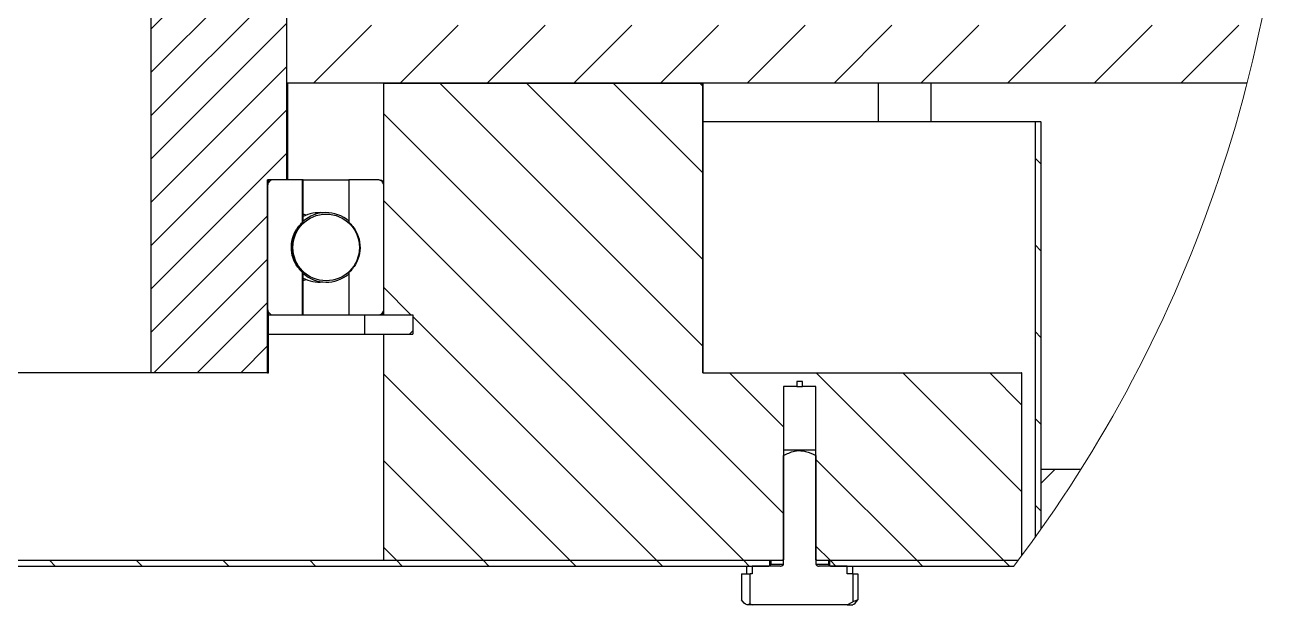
# Model space of a CAD drawing. Header units: millimetres. Extents: x -48 to 1187, y 2 to 839.
# Drawn here: x 634.7 to 700.2, y 359.9 to 389.9 of the extents above; entities that cross this region are included whole.
import ezdxf

# ---------------------------------------------------------------- set-up
doc = ezdxf.new("R2010")
doc.units = ezdxf.units.MM

# ---------------------------------------------------------------- blocks, each defined once
blk = doc.blocks.new('SW_HATCH_3')
at = {"color": 0, "linetype": 'Continuous', "lineweight": 18}
for p, q in [((-44.893, -29.177), (-37.867, -22.152)), ((-44.893, -31.422), (-37.867, -24.397)), ((-44.893, -33.667), (-37.867, -26.642)), ((-44.893, -35.912), (-37.867, -28.887)), ((-36.49, -32), (-33.49, -29)), ((-32, -32), (-29, -29)), ((-27.51, -32), (-24.51, -29)), ((-23.02, -32), (-20.02, -29)), ((-18.53, -32), (-15.53, -29)), ((-14.039, -32), (-11.039, -29)), ((-9.549, -32), (-6.549, -29)), ((-5.059, -32), (-2.059, -29)), ((-0.569, -32), (2.431, -29)), ((3.921, -32), (6.921, -29)), ((8.411, -32), (11.411, -29)), ((-44.893, -38.157), (-37.867, -31.132)), ((-16.345, -45.616), (-29.961, -32)), ((-16.345, -41.126), (-25.47, -32)), ((-16.345, -36.636), (-20.98, -32)), ((-16.345, -32.146), (-16.49, -32)), ((-44.893, -40.402), (-37.867, -33.377)), ((-12.166, -54.284), (-32.858, -33.593)), ((-44.893, -42.647), (-37.867, -35.622)), ((1.161, -36.181), (0.861, -35.881)), ((-14.241, -56.7), (-32.858, -38.083)), ((-44.893, -44.893), (-38.869, -38.869)), ((1.161, -40.671), (0.861, -40.371)), ((-44.755, -47), (-38.869, -41.114)), ((-31.431, -44), (-32.858, -42.573)), ((-42.51, -47), (-38.869, -43.359)), ((-18.731, -56.7), (-31.356, -44.075)), ((-31.53, -45), (-31.356, -44.826)), ((1.161, -45.161), (0.861, -44.861)), ((-40.265, -47), (-38.869, -45.605)), ((-23.221, -56.7), (-32.858, -47.063)), ((-12.166, -49.794), (-14.961, -47)), ((-0.77, -56.7), (-10.47, -47)), ((0.161, -53.141), (-5.98, -47)), ((0.161, -48.651), (-1.49, -47)), ((1.161, -49.651), (0.861, -49.351)), ((-27.711, -56.7), (-32.858, -51.553)), ((-5.261, -56.7), (-10.484, -51.476)), ((1.161, -52.72), (1.882, -52)), ((1.161, -54.142), (0.861, -53.842)), ((-32.201, -56.7), (-32.858, -56.043)), ((-9.751, -56.7), (-10.484, -55.967)), ((-49.862, -57), (-50.162, -56.7)), ((-45.372, -57), (-45.672, -56.7)), ((-40.882, -57), (-41.182, -56.7)), ((-36.391, -57), (-36.691, -56.7)), ((-31.901, -57), (-32.201, -56.7)), ((-27.411, -57), (-27.711, -56.7)), ((-22.921, -57), (-23.221, -56.7)), ((-18.431, -57), (-18.731, -56.7)), ((-13.941, -57), (-14.241, -56.7)), ((-9.451, -57), (-9.751, -56.7)), ((-4.961, -57), (-5.261, -56.7)), ((-0.47, -57), (-0.77, -56.7))]:
    blk.add_line(p, q, dxfattribs=at)

msp = doc.modelspace()

# ---------------------------------------------------------------- linework, layer by layer
at = {"color": 7, "linetype": 'Continuous', "lineweight": 25}
for p, q in [((641.245353, 371.903204), (641.245353, 419.903205)), ((648.270878, 381.903204), (648.270878, 411.903204)), ((648.270878, 386.903207), (648.270878, 406.903208)), ((697.97157, 386.903207), (648.270878, 386.903207)), ((648.312616, 381.903204), (648.312616, 386.903207)), ((653.279769, 374.903208), (653.279769, 386.903207)), ((653.279769, 386.903207), (669.793326, 386.903207)), ((669.793326, 371.903208), (669.793326, 386.903207)), ((669.812623, 371.903208), (669.812623, 386.903207)), ((678.866166, 386.903207), (678.866166, 384.903209)), ((681.593406, 386.903207), (681.593406, 384.903209)), ((686.99913, 384.903209), (669.812623, 384.903209)), ((686.99913, 384.903209), (686.99913, 363.387037)), ((687.29921, 384.903209), (686.99913, 384.903209)), ((687.29921, 384.903209), (687.29921, 363.808847)), ((687.29921, 384.903209), (687.312621, 384.903209)), ((687.312621, 366.903208), (687.312621, 384.903209)), ((647.268492, 371.903204), (647.268492, 381.903204)), ((648.270878, 381.903204), (647.268492, 381.903204)), ((647.312614, 381.755836), (647.312614, 381.903204)), ((649.07262, 381.903207), (647.569242, 381.903207)), ((649.07262, 381.903207), (651.477042, 381.903207)), ((649.112615, 381.903207), (649.07262, 381.903207)), ((649.07262, 379.711116), (649.07262, 381.903207)), ((649.112615, 379.756247), (649.112615, 381.903207)), ((651.477042, 381.903207), (651.477042, 379.711116)), ((652.979347, 381.903207), (651.477042, 381.903207)), ((653.012621, 381.903207), (652.979347, 381.903207)), ((647.268492, 381.603208), (647.268492, 375.203207)), ((653.279769, 375.203207), (653.279769, 381.603208)), ((649.088043, 379.711116), (649.07262, 379.711116)), ((649.266842, 380.069471), (649.112615, 380.124444)), ((649.088043, 377.095299), (649.07262, 377.095299)), ((649.07262, 374.903208), (649.07262, 377.095299)), ((649.088043, 377.095299), (649.097833, 377.079584)), ((649.112615, 374.903208), (649.112615, 377.050168)), ((651.477042, 377.095299), (651.477042, 374.903208)), ((649.112615, 376.681971), (649.266842, 376.736944)), ((647.312614, 371.903204), (647.312614, 375.053385)), ((647.312614, 374.903208), (647.569242, 374.903208)), ((647.569242, 374.903208), (649.07262, 374.903208)), ((649.07262, 374.903208), (651.477042, 374.903208)), ((649.112615, 374.903208), (649.07262, 374.903208)), ((651.477042, 374.903208), (652.979347, 374.903208)), ((652.278307, 374.903208), (652.278307, 373.903208)), ((652.278307, 374.903208), (654.781747, 374.903208)), ((653.279769, 374.903208), (654.781747, 374.903208)), ((654.781747, 374.903208), (654.781747, 373.903208)), ((647.312614, 373.903208), (652.278307, 373.903208)), ((652.278307, 373.903208), (654.781747, 373.903208)), ((653.279769, 362.203208), (653.279769, 373.903208)), ((653.279769, 373.903208), (654.781747, 373.903208)), ((647.268492, 371.903204), (641.245353, 371.903204)), ((647.268492, 371.903204), (647.312614, 371.903204)), ((669.793326, 371.903208), (686.298969, 371.903208)), ((686.298969, 371.903208), (686.298969, 362.427675)), ((686.312619, 371.903208), (686.298969, 371.903208)), ((686.312619, 362.446056), (686.312619, 371.903208)), ((674.67134, 371.203208), (673.971507, 371.203208)), ((673.971507, 371.203208), (673.971507, 362.228208)), ((674.953896, 371.452132), (674.67134, 371.452132)), ((674.67134, 371.452132), (674.67134, 371.203208)), ((674.67134, 371.203208), (674.953896, 371.203208)), ((674.953896, 371.203208), (674.953896, 371.452132)), ((675.653729, 371.203208), (674.953896, 371.203208)), ((675.653729, 362.228208), (675.653729, 371.203208)), ((674.420971, 367.903208), (673.971507, 367.903208)), ((675.653729, 367.903208), (674.420971, 367.903208)), ((673.971507, 362.003208), (673.971507, 367.622708)), ((675.653729, 367.622708), (675.653729, 362.003208)), ((687.29921, 366.903208), (687.29921, 363.808847)), ((689.36314, 366.903208), (687.29921, 366.903208)), ((586.380246, 362.203207), (673.244986, 362.203208)), ((653.279769, 362.203208), (673.927697, 362.203208)), ((673.244986, 362.203208), (673.244986, 361.928208)), ((673.312622, 362.203208), (673.312622, 362.003208)), ((673.312622, 362.003208), (673.971507, 362.003208)), ((673.971507, 362.228208), (673.927697, 362.203208)), ((675.697538, 362.203208), (675.653729, 362.228208)), ((675.653729, 362.003208), (676.312613, 362.003208)), ((675.697538, 362.203208), (686.13154, 362.203208)), ((676.312613, 362.003208), (676.312613, 362.203208)), ((676.38025, 362.203208), (686.13154, 362.203208)), ((676.38025, 361.928208), (676.38025, 362.203208)), ((586.412023, 361.903207), (673.213217, 361.903208)), ((671.8054, 361.503208), (671.8054, 360.148828)), ((671.8054, 361.503208), (672.115627, 361.503208)), ((672.062623, 361.903208), (672.062623, 361.503208)), ((672.115627, 361.503208), (672.256011, 361.503208)), ((672.359052, 361.503208), (672.256011, 361.503208)), ((672.256011, 359.956508), (672.256011, 361.503208)), ((672.359052, 361.903208), (672.359052, 361.503208)), ((673.803928, 361.903208), (672.359052, 361.903208)), ((673.244986, 361.928208), (673.213217, 361.903208)), ((673.244986, 361.928208), (673.278767, 361.928208)), ((677.266183, 361.903208), (675.821307, 361.903208)), ((676.346469, 361.928208), (676.38025, 361.928208)), ((676.412019, 361.903208), (676.38025, 361.928208)), ((676.412019, 361.903208), (685.905579, 361.903208)), ((677.266183, 361.503208), (677.266183, 361.903208)), ((677.566621, 361.503208), (677.266183, 361.503208)), ((677.562612, 361.503208), (677.562612, 361.903208)), ((677.566621, 361.503208), (677.566621, 360.059733)), ((677.566621, 361.503208), (677.819836, 361.503208)), ((677.819836, 361.503208), (677.819836, 360.148828)), ((677.266183, 359.903208), (677.566621, 360.059733)), ((677.819836, 360.148828), (677.566621, 360.059733)), ((672.256011, 359.956508), (672.115627, 359.903208)), ((672.359052, 359.903208), (672.115627, 359.903208)), ((672.256011, 359.956508), (672.359052, 359.903208)), ((677.266183, 359.903208), (672.359052, 359.903208)), ((677.266183, 359.903208), (677.561346, 359.903208))]:
    msp.add_line(p, q, dxfattribs=at)
at = {"color": 7, "linetype": 'Continuous', "lineweight": 25, "flags": 128}
msp.add_lwpolyline([(641.245353, 371.903204), (640.96846, 371.903204), (640.303734, 371.903204), (639.312151, 371.903204), (638.024616, 371.903204), (636.481243, 371.903204), (634.730104, 371.903204), (632.82575, 371.903204), (630.827534, 371.903204), (628.797698, 371.903204), (626.799482, 371.903204), (624.895143, 371.903204), (623.144004, 371.903204), (621.600616, 371.903204), (620.313081, 371.903204), (619.321513, 371.903204), (618.656772, 371.903204), (618.379879, 371.903204)], dxfattribs=at)
at = {"color": 7, "linetype": 'Continuous', "lineweight": 25}
msp.add_circle((650.299753, 378.403209), 1.724526, dxfattribs=at)
at = {"color": 7, "linetype": 'Continuous', "lineweight": 18}
msp.add_arc((629.812634, 404.387667), 70.365814, 322.85993117, 0.00002013, dxfattribs=at)
at = {"color": 7, "linetype": 'Continuous', "lineweight": 25}
for centre, radius, start, end in [((653.012628, 381.603233), 0.299974, 27.05784564, 90.00132675), ((650.299752, 378.403222), 1.799985, 49.15193299, 132.12188564), ((649.947694, 378.403196), 1.800011, 84.38803017, 117.64098497), ((650.299744, 378.403211), 1.800003, 227.80472126, 310.84788412), ((649.947695, 378.403226), 1.800018, 242.35907634, 275.61190851), ((653.012628, 375.203182), 0.299974, 269.99867325, 332.94215436), ((673.212611, 362.003219), 0.100011, 270.00555248, 359.99364712), ((676.412625, 362.003219), 0.100011, 180.00635288, 269.99444752)]:
    msp.add_arc(centre, radius, start, end, dxfattribs=at)
for points, knots in [([(647.569242, 381.903207), (647.562912, 381.903081), (647.522851, 381.902285), (647.449466, 381.884563), (647.362625, 381.82915), (647.29953, 381.748061), (647.271551, 381.667931), (647.269227, 381.618767), (647.268492, 381.603208)], [0, 0, 0, 0, 0.040424518, 0.255846122, 0.471200062, 0.686217346, 0.900698713, 1, 1, 1, 1]), ([(653.279769, 381.603208), (653.277365, 381.631822), (653.272136, 381.694073), (653.227569, 381.781766), (653.155, 381.853339), (653.067781, 381.896108), (653.006721, 381.90101), (652.979347, 381.903207)], [0, 0, 0, 0, 0.18227266, 0.396531492, 0.610905068, 0.825564507, 1, 1, 1, 1]), ([(649.07262, 377.095299), (648.938745, 377.244397), (648.670922, 377.542671), (648.485172, 378.127269), (648.493671, 378.729425), (648.69039, 379.291953), (648.948801, 379.575333), (649.07262, 379.711116)], [0, 0, 0, 0, 0.203387173, 0.406882329, 0.610108125, 0.813181583, 1, 1, 1, 1]), ([(649.088043, 379.711116), (648.954449, 379.561828), (648.687162, 379.263141), (648.502194, 378.678106), (648.511054, 378.07532), (648.707695, 377.513349), (648.96521, 377.230308), (649.088043, 377.095299)], [0, 0, 0, 0, 0.203461697, 0.407073687, 0.610702014, 0.814306523, 1, 1, 1, 1]), ([(649.098235, 379.732119), (649.097245, 379.734431), (649.092002, 379.746678), (649.089816, 379.727044), (649.088043, 379.711116)], [0, 0, 0, 0, 0.188801827, 1, 1, 1, 1]), ([(651.477042, 379.711116), (651.61086, 379.561994), (651.878569, 379.26367), (652.064217, 378.679016), (652.055643, 378.076693), (651.858935, 377.514225), (651.600663, 377.230908), (651.477042, 377.095299)], [0, 0, 0, 0, 0.20338917, 0.406887008, 0.610202489, 0.813424322, 1, 1, 1, 1]), ([(647.268492, 375.203207), (647.2709, 375.174624), (647.276138, 375.112438), (647.320643, 375.024803), (647.393188, 374.953249), (647.480504, 374.910351), (647.541725, 374.905423), (647.569242, 374.903208)], [0, 0, 0, 0, 0.18198699, 0.395922528, 0.610098585, 0.824750902, 1, 1, 1, 1]), ([(652.979347, 374.903208), (652.985756, 374.903337), (653.025834, 374.904146), (653.099152, 374.921933), (653.185797, 374.977322), (653.248749, 375.058364), (653.276717, 375.138456), (653.279035, 375.187632), (653.279769, 375.203207)], [0, 0, 0, 0, 0.0409547382, 0.2560830492, 0.4711407595, 0.685984805, 0.9005407701, 1, 1, 1, 1]), ([(673.971507, 367.622708), (674.15668, 367.715367), (674.47569, 367.874999), (675.024746, 367.895551), (675.395378, 367.762279), (675.604723, 367.649183), (675.653729, 367.622708)], [0, 0, 0, 0, 0.34650186, 0.596945071, 0.905647931, 1, 1, 1, 1]), ([(673.803928, 361.903208), (673.810268, 361.90336), (673.842877, 361.904143), (673.88947, 361.915005), (673.934891, 361.939928), (673.958321, 361.962973), (673.969832, 361.98461), (673.971004, 361.997625), (673.971507, 362.003208)], [0, 0, 0, 0, 0.089767734, 0.461756747, 0.662023197, 0.816361354, 0.921220439, 1, 1, 1, 1]), ([(675.653729, 362.003208), (675.654442, 361.996593), (675.656036, 361.981819), (675.670551, 361.958191), (675.701647, 361.931474), (675.754056, 361.908462), (675.797856, 361.90504), (675.821307, 361.903208)], [0, 0, 0, 0, 0.093306962, 0.208392941, 0.381079671, 0.668623361, 1, 1, 1, 1]), ([(672.115627, 359.903208), (672.108233, 359.903534), (671.97432, 359.909433), (671.887462, 360.032529), (671.8054, 360.148828)], [0, 0, 0, 0, 0.05521554, 1, 1, 1, 1]), ([(677.509609, 359.903208), (677.517003, 359.903534), (677.650916, 359.909433), (677.737774, 360.032529), (677.819836, 360.148828)], [0, 0, 0, 0, 0.05521554, 1, 1, 1, 1])]:
    msp.add_open_spline(points, degree=3, knots=knots, dxfattribs=at)

# ---------------------------------------------------------------- block references
at = {"color": 7, "linetype": 'Continuous', "lineweight": 18}
msp.add_blockref('SW_HATCH_3', (686.137858, 418.903207), dxfattribs=at)

doc.saveas('drawing.dxf')
